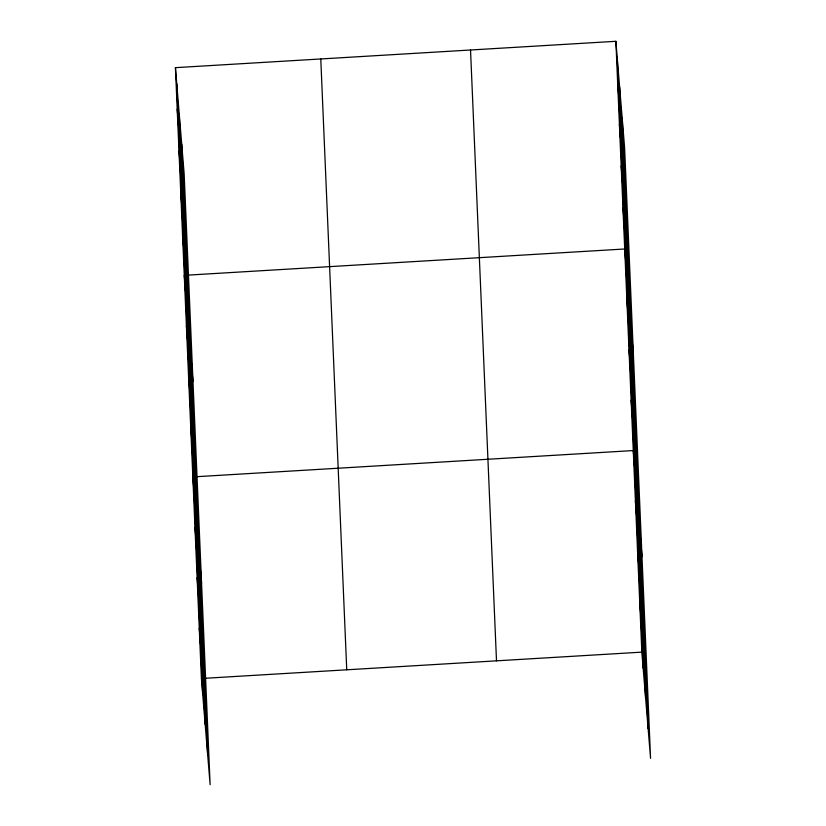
<?xml version="1.0" encoding="UTF-8"?>
<svg xmlns="http://www.w3.org/2000/svg" width="826" height="826" viewBox="0 0 826 826"><rect width="100%" height="100%" fill="white"/><g stroke="black" fill="none" stroke-linecap="round" stroke-linejoin="round"><path stroke-width="1.24" d="M175.432 67.66L184.157 173.863L210.124 784.7L201.399 678.497L175.432 67.66L615.876 41.3L624.601 147.503L650.568 758.34L641.843 652.137L615.876 41.3M188.08 275.11L624.704 248.987L633.428 355.19M196.65 476.695L633.274 450.562L641.998 556.765M205.22 678.27L641.843 652.137M617.642 82.837L618.963 98.893M619.407 124.375L620.729 140.43M621.173 165.912L622.494 181.968M622.938 207.45L624.26 223.505M626.841 299.384L628.163 315.439M628.989 349.77L630.31 365.835M631.126 400.166L632.448 416.232M635.411 500.959L636.732 517.014M637.558 551.355L638.88 567.41M639.696 601.741L641.017 617.807M177.198 109.197L178.519 125.253M178.963 150.735L180.285 166.79M180.729 192.272L182.05 208.328M182.494 233.81L183.816 249.865M184.26 275.347L192.985 381.55M186.397 325.733L187.719 341.799M188.545 376.129L189.866 392.195M190.682 426.526L192.004 442.581M192.83 476.922L201.554 583.125M194.967 527.318L196.289 543.374M197.115 577.704L198.436 593.77M199.252 628.101L200.573 644.166M622.164 117.757L648.121 728.594M619.634 87.102L645.602 697.949M617.198 57.355L643.165 668.203M470.531 49.994L496.498 660.841M320.777 58.956L346.744 669.803M181.71 144.116L207.677 754.954M179.19 113.461L205.158 724.299M176.754 83.715L202.711 694.552"/></g></svg>
